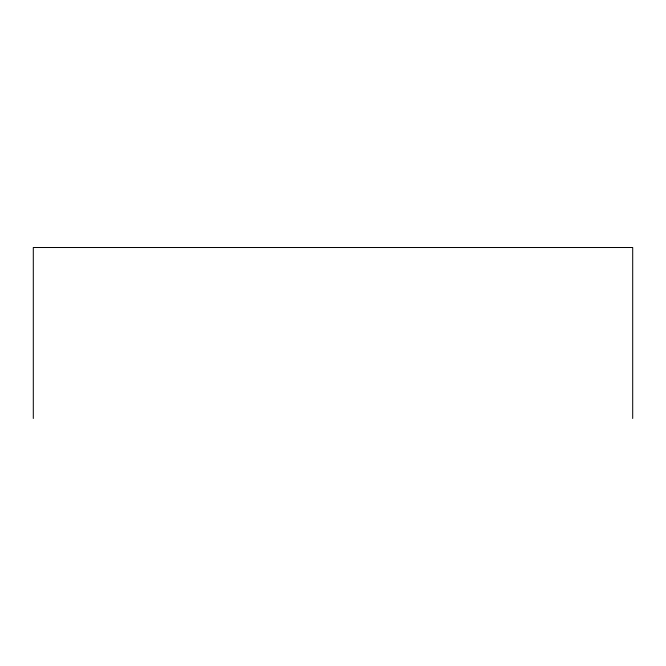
<?xml version="1.0" encoding="UTF-8"?>
<svg xmlns="http://www.w3.org/2000/svg" width="666" height="666" viewBox="0 0 666 666"><rect width="100%" height="100%" fill="white"/><g stroke="black" fill="none" stroke-linecap="round" stroke-linejoin="round"><path stroke-width="1" d="M632.7 418.489L632.7 247.511L33.3 247.511L33.3 418.489"/></g></svg>
